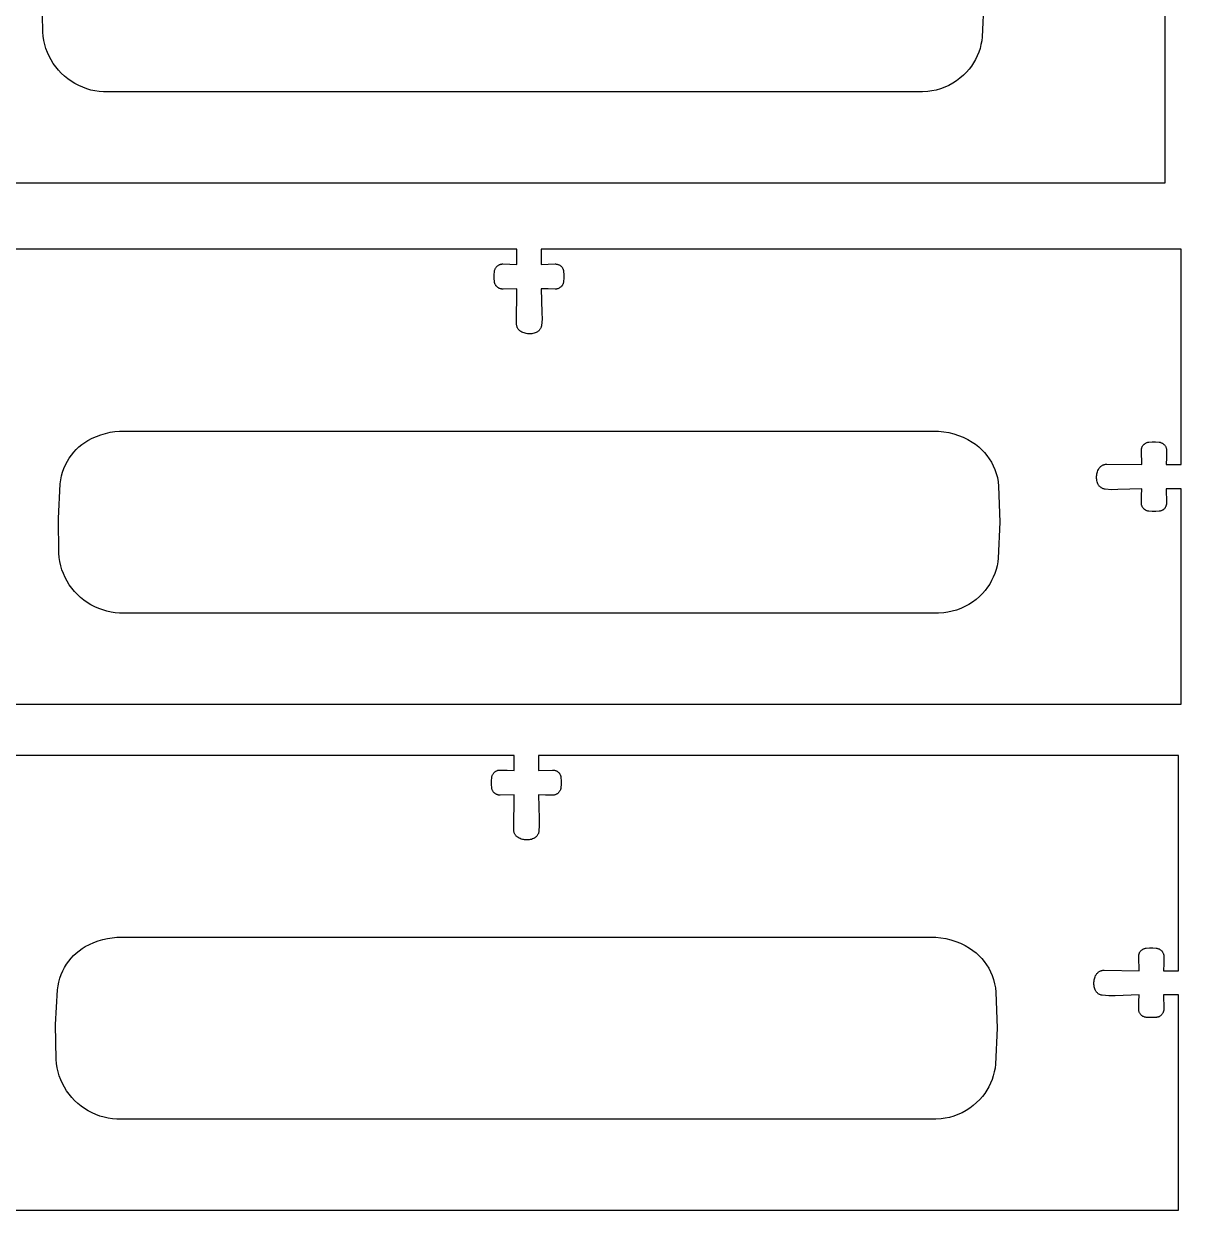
# Model space of a CAD drawing. Extents: x -75 to 75, y -42 to 42.
# Drawn here: x 10.09 to 29.17, y -24.59 to -5.03 of the extents above; entities that cross this region are included whole.
import ezdxf

# ---------------------------------------------------------------- set-up
doc = ezdxf.new("R2010")
doc.units = 0
doc.header["$MEASUREMENT"] = 0
doc.layers.get('0').update_dxf_attribs({"linetype": 'CONTINUOUS'})

msp = doc.modelspace()

# ---------------------------------------------------------------- linework, layer by layer
for p, q in [((28.906, -7.657), (28.906, -4.107)), ((10.407, -5.169), (10.398, -4.596)), ((25.917, -4.654), (25.889, -5.248)), ((10.413, -5.238), (10.407, -5.169)), ((10.423, -5.307), (10.413, -5.238)), ((25.889, -5.248), (25.881, -5.312)), ((10.438, -5.374), (10.423, -5.307)), ((10.458, -5.441), (10.438, -5.374)), ((10.482, -5.506), (10.458, -5.441)), ((25.853, -5.439), (25.833, -5.501)), ((25.869, -5.376), (25.853, -5.439)), ((25.881, -5.312), (25.869, -5.376)), ((10.51, -5.569), (10.482, -5.506)), ((10.543, -5.63), (10.51, -5.569)), ((10.579, -5.689), (10.543, -5.63)), ((25.78, -5.62), (25.748, -5.676)), ((25.808, -5.561), (25.78, -5.62)), ((25.833, -5.501), (25.808, -5.561)), ((10.62, -5.745), (10.579, -5.689)), ((10.664, -5.798), (10.62, -5.745)), ((10.711, -5.849), (10.664, -5.798)), ((10.763, -5.897), (10.711, -5.849)), ((25.63, -5.831), (25.579, -5.883)), ((25.673, -5.782), (25.63, -5.831)), ((25.712, -5.73), (25.673, -5.782)), ((25.748, -5.676), (25.712, -5.73)), ((10.818, -5.941), (10.763, -5.897)), ((10.876, -5.982), (10.818, -5.941)), ((10.936, -6.019), (10.876, -5.982)), ((10.999, -6.052), (10.936, -6.019)), ((11.063, -6.08), (10.999, -6.052)), ((25.338, -6.05), (25.271, -6.08)), ((25.403, -6.015), (25.338, -6.05)), ((25.464, -5.975), (25.403, -6.015)), ((25.523, -5.931), (25.464, -5.975)), ((25.579, -5.883), (25.523, -5.931)), ((11.129, -6.105), (11.063, -6.08)), ((11.197, -6.125), (11.129, -6.105)), ((11.266, -6.14), (11.197, -6.125)), ((11.336, -6.151), (11.266, -6.14)), ((11.406, -6.157), (11.336, -6.151)), ((24.906, -6.157), (11.406, -6.157)), ((24.994, -6.151), (24.906, -6.157)), ((25.06, -6.141), (24.994, -6.151)), ((25.132, -6.126), (25.06, -6.141)), ((25.203, -6.106), (25.132, -6.126)), ((25.271, -6.08), (25.203, -6.106)), ((7.406, -7.657), (28.906, -7.657)), ((18.22, -8.75), (7.67, -8.75)), ((18.22, -9), (18.22, -8.75)), ((29.17, -8.75), (18.62, -8.75)), ((18.62, -8.75), (18.62, -9)), ((29.17, -12.3), (29.17, -8.75)), ((17.943, -9), (17.951, -8.997)), ((17.951, -8.997), (17.96, -8.995)), ((17.96, -8.995), (17.969, -8.994)), ((17.969, -8.994), (17.979, -8.993)), ((17.979, -8.993), (17.988, -8.992)), ((17.988, -8.992), (18.104, -8.995)), ((18.104, -8.995), (18.22, -9)), ((18.62, -9), (18.849, -8.993)), ((18.849, -8.993), (18.858, -8.993)), ((18.858, -8.993), (18.867, -8.994)), ((18.867, -8.994), (18.876, -8.995)), ((18.876, -8.995), (18.884, -8.996)), ((18.884, -8.996), (18.893, -8.999)), ((17.846, -9.173), (17.85, -9.117)), ((17.846, -9.229), (17.846, -9.173)), ((17.85, -9.117), (17.851, -9.108)), ((17.851, -9.108), (17.853, -9.098)), ((17.853, -9.098), (17.856, -9.09)), ((17.856, -9.09), (17.859, -9.081)), ((17.859, -9.081), (17.862, -9.072)), ((17.862, -9.072), (17.866, -9.064)), ((17.866, -9.064), (17.871, -9.056)), ((17.871, -9.056), (17.876, -9.048)), ((17.876, -9.048), (17.882, -9.041)), ((17.882, -9.041), (17.888, -9.034)), ((17.888, -9.034), (17.895, -9.028)), ((17.895, -9.028), (17.902, -9.022)), ((17.902, -9.022), (17.91, -9.016)), ((17.91, -9.016), (17.917, -9.011)), ((17.917, -9.011), (17.925, -9.007)), ((17.925, -9.007), (17.934, -9.003)), ((17.934, -9.003), (17.943, -9)), ((18.893, -8.999), (18.902, -9.001)), ((18.902, -9.001), (18.91, -9.005)), ((18.91, -9.005), (18.918, -9.008)), ((18.918, -9.008), (18.926, -9.013)), ((18.926, -9.013), (18.933, -9.018)), ((18.933, -9.018), (18.94, -9.023)), ((18.94, -9.023), (18.947, -9.029)), ((18.947, -9.029), (18.953, -9.035)), ((18.953, -9.035), (18.959, -9.042)), ((18.959, -9.042), (18.965, -9.049)), ((18.965, -9.049), (18.97, -9.056)), ((18.97, -9.056), (18.974, -9.064)), ((18.974, -9.064), (18.978, -9.072)), ((18.978, -9.072), (18.981, -9.08)), ((18.981, -9.08), (18.984, -9.088)), ((18.984, -9.088), (18.987, -9.097)), ((18.987, -9.097), (18.988, -9.105)), ((18.988, -9.105), (18.99, -9.114)), ((18.99, -9.114), (18.993, -9.17)), ((18.993, -9.17), (18.993, -9.227)), ((17.85, -9.285), (17.846, -9.229)), ((17.851, -9.294), (17.85, -9.285)), ((17.853, -9.303), (17.851, -9.294)), ((17.855, -9.311), (17.853, -9.303)), ((17.858, -9.32), (17.855, -9.311)), ((17.862, -9.328), (17.858, -9.32)), ((17.866, -9.336), (17.862, -9.328)), ((17.87, -9.344), (17.866, -9.336)), ((17.875, -9.351), (17.87, -9.344)), ((17.881, -9.358), (17.875, -9.351)), ((17.887, -9.365), (17.881, -9.358)), ((17.893, -9.371), (17.887, -9.365)), ((17.9, -9.377), (17.893, -9.371)), ((17.907, -9.382), (17.9, -9.377)), ((17.914, -9.387), (17.907, -9.382)), ((17.922, -9.391), (17.914, -9.387)), ((18.922, -9.388), (18.914, -9.393)), ((18.93, -9.383), (18.922, -9.388)), ((18.938, -9.378), (18.93, -9.383)), ((18.945, -9.372), (18.938, -9.378)), ((18.951, -9.365), (18.945, -9.372)), ((18.958, -9.359), (18.951, -9.365)), ((18.963, -9.351), (18.958, -9.359)), ((18.969, -9.344), (18.963, -9.351)), ((18.973, -9.336), (18.969, -9.344)), ((18.978, -9.327), (18.973, -9.336)), ((18.981, -9.319), (18.978, -9.327)), ((18.984, -9.31), (18.981, -9.319)), ((18.987, -9.301), (18.984, -9.31)), ((18.988, -9.292), (18.987, -9.301)), ((18.99, -9.283), (18.988, -9.292)), ((18.993, -9.227), (18.99, -9.283)), ((17.93, -9.395), (17.922, -9.391)), ((17.938, -9.398), (17.93, -9.395)), ((17.947, -9.401), (17.938, -9.398)), ((17.955, -9.403), (17.947, -9.401)), ((17.964, -9.405), (17.955, -9.403)), ((17.973, -9.406), (17.964, -9.405)), ((17.982, -9.406), (17.973, -9.406)), ((17.991, -9.406), (17.982, -9.406)), ((18.22, -9.4), (17.991, -9.406)), ((18.213, -9.977), (18.22, -9.4)), ((18.62, -9.4), (18.633, -9.794)), ((18.736, -9.404), (18.62, -9.4)), ((18.852, -9.407), (18.736, -9.404)), ((18.861, -9.407), (18.852, -9.407)), ((18.87, -9.406), (18.861, -9.407)), ((18.879, -9.405), (18.87, -9.406)), ((18.888, -9.402), (18.879, -9.405)), ((18.897, -9.4), (18.888, -9.402)), ((18.906, -9.396), (18.897, -9.4)), ((18.914, -9.393), (18.906, -9.396)), ((18.634, -9.901), (18.626, -10.007)), ((18.633, -9.794), (18.634, -9.901)), ((18.213, -9.988), (18.213, -9.977)), ((18.214, -9.998), (18.213, -9.988)), ((18.216, -10.008), (18.214, -9.998)), ((18.219, -10.018), (18.216, -10.008)), ((18.222, -10.028), (18.219, -10.018)), ((18.226, -10.038), (18.222, -10.028)), ((18.23, -10.047), (18.226, -10.038)), ((18.235, -10.056), (18.23, -10.047)), ((18.241, -10.065), (18.235, -10.056)), ((18.247, -10.073), (18.241, -10.065)), ((18.254, -10.081), (18.247, -10.073)), ((18.261, -10.088), (18.254, -10.081)), ((18.269, -10.095), (18.261, -10.088)), ((18.278, -10.101), (18.269, -10.095)), ((18.286, -10.107), (18.278, -10.101)), ((18.303, -10.116), (18.286, -10.107)), ((18.32, -10.124), (18.303, -10.116)), ((18.337, -10.13), (18.32, -10.124)), ((18.355, -10.136), (18.337, -10.13)), ((18.373, -10.14), (18.355, -10.136)), ((18.392, -10.143), (18.373, -10.14)), ((18.411, -10.145), (18.392, -10.143)), ((18.429, -10.146), (18.411, -10.145)), ((18.448, -10.145), (18.429, -10.146)), ((18.467, -10.143), (18.448, -10.145)), ((18.485, -10.14), (18.467, -10.143)), ((18.503, -10.135), (18.485, -10.14)), ((18.521, -10.129), (18.503, -10.135)), ((18.539, -10.123), (18.521, -10.129)), ((18.548, -10.118), (18.539, -10.123)), ((18.557, -10.113), (18.548, -10.118)), ((18.565, -10.108), (18.557, -10.113)), ((18.573, -10.102), (18.565, -10.108)), ((18.581, -10.095), (18.573, -10.102)), ((18.588, -10.088), (18.581, -10.095)), ((18.594, -10.08), (18.588, -10.088)), ((18.6, -10.072), (18.594, -10.08)), ((18.606, -10.063), (18.6, -10.072)), ((18.611, -10.055), (18.606, -10.063)), ((18.615, -10.045), (18.611, -10.055)), ((18.619, -10.036), (18.615, -10.045)), ((18.622, -10.026), (18.619, -10.036)), ((18.624, -10.017), (18.622, -10.026)), ((18.626, -10.007), (18.624, -10.017)), ((11.098, -11.936), (11.15, -11.904)), ((11.15, -11.904), (11.219, -11.867)), ((11.219, -11.867), (11.29, -11.835)), ((11.29, -11.835), (11.364, -11.808)), ((11.364, -11.808), (11.439, -11.786)), ((11.439, -11.786), (11.515, -11.768)), ((11.515, -11.768), (11.592, -11.757)), ((11.592, -11.757), (11.67, -11.75)), ((11.67, -11.75), (25.17, -11.75)), ((25.17, -11.75), (25.254, -11.758)), ((25.254, -11.758), (25.337, -11.772)), ((25.337, -11.772), (25.419, -11.792)), ((25.419, -11.792), (25.499, -11.818)), ((25.499, -11.818), (25.577, -11.849)), ((25.577, -11.849), (25.652, -11.886)), ((25.652, -11.886), (25.725, -11.928)), ((25.725, -11.928), (25.78, -11.966)), ((28.617, -11.933), (28.626, -11.931)), ((28.626, -11.931), (28.634, -11.93)), ((28.634, -11.93), (28.691, -11.926)), ((28.691, -11.926), (28.747, -11.926)), ((28.747, -11.926), (28.803, -11.93)), ((28.803, -11.93), (28.812, -11.931)), ((28.812, -11.931), (28.821, -11.933)), ((10.878, -12.143), (10.916, -12.096)), ((10.916, -12.096), (10.958, -12.052)), ((10.958, -12.052), (11.002, -12.01)), ((11.002, -12.01), (11.049, -11.971)), ((11.049, -11.971), (11.098, -11.936)), ((25.78, -11.966), (25.832, -12.006)), ((25.832, -12.006), (25.88, -12.051)), ((25.88, -12.051), (25.926, -12.098)), ((25.926, -12.098), (25.968, -12.149)), ((28.513, -12.062), (28.514, -12.053)), ((28.514, -12.071), (28.513, -12.062)), ((28.514, -12.053), (28.515, -12.044)), ((28.52, -12.3), (28.514, -12.071)), ((28.515, -12.044), (28.516, -12.035)), ((28.516, -12.035), (28.519, -12.027)), ((28.519, -12.027), (28.521, -12.018)), ((28.521, -12.018), (28.525, -12.01)), ((28.525, -12.01), (28.528, -12.002)), ((28.528, -12.002), (28.533, -11.994)), ((28.533, -11.994), (28.538, -11.987)), ((28.538, -11.987), (28.543, -11.98)), ((28.543, -11.98), (28.549, -11.973)), ((28.549, -11.973), (28.555, -11.966)), ((28.555, -11.966), (28.562, -11.961)), ((28.562, -11.961), (28.569, -11.955)), ((28.569, -11.955), (28.576, -11.95)), ((28.576, -11.95), (28.584, -11.946)), ((28.584, -11.946), (28.592, -11.942)), ((28.592, -11.942), (28.6, -11.938)), ((28.6, -11.938), (28.608, -11.935)), ((28.608, -11.935), (28.617, -11.933)), ((28.821, -11.933), (28.83, -11.936)), ((28.83, -11.936), (28.839, -11.939)), ((28.839, -11.939), (28.847, -11.942)), ((28.847, -11.942), (28.856, -11.946)), ((28.856, -11.946), (28.864, -11.951)), ((28.864, -11.951), (28.871, -11.956)), ((28.871, -11.956), (28.879, -11.962)), ((28.879, -11.962), (28.885, -11.968)), ((28.885, -11.968), (28.892, -11.975)), ((28.892, -11.975), (28.898, -11.982)), ((28.898, -11.982), (28.903, -11.989)), ((28.903, -11.989), (28.908, -11.997)), ((28.908, -11.997), (28.913, -12.005)), ((28.913, -12.005), (28.917, -12.014)), ((28.917, -12.014), (28.92, -12.022)), ((28.92, -12.022), (28.923, -12.031)), ((28.923, -12.031), (28.925, -12.04)), ((28.927, -12.068), (28.924, -12.184)), ((28.925, -12.04), (28.926, -12.049)), ((28.926, -12.049), (28.927, -12.059)), ((28.927, -12.059), (28.927, -12.068)), ((10.754, -12.363), (10.78, -12.303)), ((10.78, -12.303), (10.811, -12.245)), ((10.811, -12.245), (10.842, -12.193)), ((10.842, -12.193), (10.878, -12.143)), ((25.968, -12.149), (26.006, -12.203)), ((26.006, -12.203), (26.041, -12.259)), ((26.041, -12.259), (26.071, -12.318)), ((26.071, -12.318), (26.098, -12.382)), ((27.847, -12.327), (27.855, -12.321)), ((27.855, -12.321), (27.864, -12.315)), ((27.864, -12.315), (27.873, -12.31)), ((27.873, -12.31), (27.882, -12.306)), ((27.882, -12.306), (27.891, -12.302)), ((27.891, -12.302), (27.901, -12.299)), ((27.901, -12.299), (27.911, -12.296)), ((27.911, -12.296), (27.922, -12.294)), ((27.922, -12.294), (27.932, -12.293)), ((27.932, -12.293), (27.942, -12.293)), ((27.942, -12.293), (28.52, -12.3)), ((28.924, -12.184), (28.92, -12.3)), ((28.92, -12.3), (29.17, -12.3)), ((10.702, -12.551), (10.715, -12.487)), ((10.715, -12.487), (10.733, -12.424)), ((10.733, -12.424), (10.754, -12.363)), ((26.098, -12.382), (26.121, -12.448)), ((26.121, -12.448), (26.139, -12.515)), ((26.139, -12.515), (26.152, -12.584)), ((27.774, -12.509), (27.775, -12.491)), ((27.775, -12.528), (27.774, -12.509)), ((27.775, -12.491), (27.776, -12.472)), ((27.776, -12.472), (27.78, -12.453)), ((27.78, -12.453), (27.784, -12.435)), ((27.784, -12.435), (27.789, -12.417)), ((27.789, -12.417), (27.796, -12.4)), ((27.796, -12.4), (27.804, -12.383)), ((27.804, -12.383), (27.813, -12.366)), ((27.813, -12.366), (27.819, -12.357)), ((27.819, -12.357), (27.825, -12.349)), ((27.825, -12.349), (27.832, -12.341)), ((27.832, -12.341), (27.839, -12.334)), ((27.839, -12.334), (27.847, -12.327)), ((10.662, -13.188), (10.694, -12.616)), ((10.694, -12.616), (10.702, -12.551)), ((26.152, -12.584), (26.16, -12.653)), ((26.16, -12.653), (26.18, -13.247)), ((27.777, -12.547), (27.775, -12.528)), ((27.78, -12.565), (27.777, -12.547)), ((27.785, -12.583), (27.78, -12.565)), ((27.79, -12.601), (27.785, -12.583)), ((27.797, -12.619), (27.79, -12.601)), ((27.801, -12.628), (27.797, -12.619)), ((27.806, -12.637), (27.801, -12.628)), ((27.812, -12.645), (27.806, -12.637)), ((27.818, -12.653), (27.812, -12.645)), ((27.825, -12.661), (27.818, -12.653)), ((27.832, -12.668), (27.825, -12.661)), ((27.84, -12.674), (27.832, -12.668)), ((27.848, -12.68), (27.84, -12.674)), ((27.856, -12.686), (27.848, -12.68)), ((27.865, -12.691), (27.856, -12.686)), ((27.874, -12.695), (27.865, -12.691)), ((27.884, -12.699), (27.874, -12.695)), ((27.893, -12.702), (27.884, -12.699)), ((27.903, -12.704), (27.893, -12.702)), ((27.913, -12.706), (27.903, -12.704)), ((28.019, -12.714), (27.913, -12.706)), ((28.126, -12.713), (28.019, -12.714)), ((28.52, -12.7), (28.126, -12.713)), ((28.515, -12.816), (28.52, -12.7)), ((28.92, -12.7), (28.926, -12.929)), ((29.17, -12.7), (28.92, -12.7)), ((29.17, -16.25), (29.17, -12.7)), ((28.512, -12.932), (28.515, -12.816)), ((28.513, -12.941), (28.512, -12.932)), ((28.514, -12.95), (28.513, -12.941)), ((28.515, -12.959), (28.514, -12.95)), ((28.517, -12.968), (28.515, -12.959)), ((28.52, -12.977), (28.517, -12.968)), ((28.523, -12.986), (28.52, -12.977)), ((28.527, -12.994), (28.523, -12.986)), ((28.532, -13.002), (28.527, -12.994)), ((28.536, -13.01), (28.532, -13.002)), ((28.542, -13.018), (28.536, -13.01)), ((28.548, -13.025), (28.542, -13.018)), ((28.554, -13.031), (28.548, -13.025)), ((28.561, -13.038), (28.554, -13.031)), ((28.568, -13.043), (28.561, -13.038)), ((28.576, -13.049), (28.568, -13.043)), ((28.584, -13.053), (28.576, -13.049)), ((28.592, -13.057), (28.584, -13.053)), ((28.601, -13.061), (28.592, -13.057)), ((28.61, -13.064), (28.601, -13.061)), ((28.618, -13.067), (28.61, -13.064)), ((28.628, -13.068), (28.618, -13.067)), ((28.637, -13.07), (28.628, -13.068)), ((28.693, -13.073), (28.637, -13.07)), ((28.749, -13.073), (28.693, -13.073)), ((28.805, -13.07), (28.749, -13.073)), ((28.814, -13.068), (28.805, -13.07)), ((28.823, -13.067), (28.814, -13.068)), ((28.832, -13.064), (28.823, -13.067)), ((28.84, -13.061), (28.832, -13.064)), ((28.848, -13.058), (28.84, -13.061)), ((28.856, -13.054), (28.848, -13.058)), ((28.864, -13.05), (28.856, -13.054)), ((28.871, -13.045), (28.864, -13.05)), ((28.878, -13.039), (28.871, -13.045)), ((28.885, -13.033), (28.878, -13.039)), ((28.891, -13.027), (28.885, -13.033)), ((28.897, -13.02), (28.891, -13.027)), ((28.902, -13.013), (28.897, -13.02)), ((28.907, -13.006), (28.902, -13.013)), ((28.911, -12.998), (28.907, -13.006)), ((28.915, -12.99), (28.911, -12.998)), ((28.918, -12.982), (28.915, -12.99)), ((28.921, -12.973), (28.918, -12.982)), ((28.923, -12.964), (28.921, -12.973)), ((28.925, -12.956), (28.923, -12.964)), ((28.926, -12.947), (28.925, -12.956)), ((28.926, -12.929), (28.926, -12.938)), ((28.926, -12.938), (28.926, -12.947)), ((10.671, -13.762), (10.662, -13.188)), ((26.18, -13.247), (26.153, -13.84)), ((10.677, -13.831), (10.671, -13.762)), ((10.687, -13.899), (10.677, -13.831)), ((26.153, -13.84), (26.145, -13.905)), ((10.702, -13.967), (10.687, -13.899)), ((10.722, -14.033), (10.702, -13.967)), ((10.746, -14.098), (10.722, -14.033)), ((26.117, -14.032), (26.096, -14.093)), ((26.133, -13.969), (26.117, -14.032)), ((26.145, -13.905), (26.133, -13.969)), ((10.774, -14.161), (10.746, -14.098)), ((10.806, -14.222), (10.774, -14.161)), ((10.843, -14.281), (10.806, -14.222)), ((26.012, -14.269), (25.976, -14.323)), ((26.044, -14.212), (26.012, -14.269)), ((26.072, -14.154), (26.044, -14.212)), ((26.096, -14.093), (26.072, -14.154)), ((10.883, -14.337), (10.843, -14.281)), ((10.927, -14.391), (10.883, -14.337)), ((10.975, -14.441), (10.927, -14.391)), ((11.027, -14.489), (10.975, -14.441)), ((25.894, -14.424), (25.842, -14.476)), ((25.937, -14.375), (25.894, -14.424)), ((25.976, -14.323), (25.937, -14.375)), ((11.082, -14.534), (11.027, -14.489)), ((11.139, -14.574), (11.082, -14.534)), ((11.2, -14.611), (11.139, -14.574)), ((11.262, -14.644), (11.2, -14.611)), ((11.327, -14.673), (11.262, -14.644)), ((25.602, -14.642), (25.535, -14.673)), ((25.666, -14.607), (25.602, -14.642)), ((25.728, -14.568), (25.666, -14.607)), ((25.787, -14.524), (25.728, -14.568)), ((25.842, -14.476), (25.787, -14.524)), ((11.393, -14.697), (11.327, -14.673)), ((11.461, -14.717), (11.393, -14.697)), ((11.53, -14.733), (11.461, -14.717)), ((11.6, -14.744), (11.53, -14.733)), ((11.67, -14.75), (11.6, -14.744)), ((25.17, -14.75), (11.67, -14.75)), ((25.258, -14.743), (25.17, -14.75)), ((25.324, -14.734), (25.258, -14.743)), ((25.396, -14.718), (25.324, -14.734)), ((25.466, -14.698), (25.396, -14.718)), ((25.535, -14.673), (25.466, -14.698)), ((7.67, -16.25), (29.17, -16.25)), ((18.175, -17.093), (7.625, -17.093)), ((18.175, -17.343), (18.175, -17.093)), ((18.575, -17.093), (18.575, -17.343)), ((29.125, -17.093), (18.575, -17.093)), ((29.125, -20.643), (29.125, -17.093)), ((17.817, -17.415), (17.822, -17.407)), ((17.822, -17.407), (17.826, -17.399)), ((17.826, -17.399), (17.832, -17.391)), ((17.832, -17.391), (17.837, -17.384)), ((17.837, -17.384), (17.843, -17.377)), ((17.843, -17.377), (17.85, -17.371)), ((17.85, -17.371), (17.857, -17.365)), ((17.857, -17.365), (17.865, -17.359)), ((17.865, -17.359), (17.872, -17.354)), ((17.872, -17.354), (17.881, -17.35)), ((17.881, -17.35), (17.889, -17.346)), ((17.889, -17.346), (17.898, -17.343)), ((17.898, -17.343), (17.907, -17.34)), ((17.907, -17.34), (17.916, -17.338)), ((17.916, -17.338), (17.925, -17.336)), ((17.925, -17.336), (17.934, -17.335)), ((17.934, -17.335), (17.943, -17.335)), ((17.943, -17.335), (18.059, -17.338)), ((18.059, -17.338), (18.175, -17.343)), ((18.575, -17.343), (18.804, -17.336)), ((18.804, -17.336), (18.813, -17.336)), ((18.813, -17.336), (18.822, -17.336)), ((18.822, -17.336), (18.831, -17.337)), ((18.831, -17.337), (18.84, -17.339)), ((18.84, -17.339), (18.848, -17.341)), ((18.848, -17.341), (18.857, -17.344)), ((18.857, -17.344), (18.865, -17.347)), ((18.865, -17.347), (18.873, -17.351)), ((18.873, -17.351), (18.881, -17.355)), ((18.881, -17.355), (18.888, -17.36)), ((18.888, -17.36), (18.895, -17.366)), ((18.895, -17.366), (18.902, -17.371)), ((18.902, -17.371), (18.908, -17.378)), ((18.908, -17.378), (18.914, -17.384)), ((18.914, -17.384), (18.92, -17.391)), ((18.92, -17.391), (18.925, -17.399)), ((18.925, -17.399), (18.929, -17.406)), ((18.929, -17.406), (18.933, -17.414)), ((17.802, -17.516), (17.805, -17.459)), ((17.802, -17.572), (17.802, -17.516)), ((17.805, -17.628), (17.802, -17.572)), ((17.805, -17.459), (17.806, -17.45)), ((17.806, -17.45), (17.808, -17.441)), ((17.808, -17.441), (17.811, -17.432)), ((17.811, -17.432), (17.814, -17.423)), ((17.814, -17.423), (17.817, -17.415)), ((18.933, -17.414), (18.937, -17.422)), ((18.937, -17.422), (18.94, -17.431)), ((18.94, -17.431), (18.942, -17.439)), ((18.942, -17.439), (18.944, -17.448)), ((18.944, -17.448), (18.945, -17.457)), ((18.945, -17.457), (18.949, -17.513)), ((18.949, -17.569), (18.945, -17.626)), ((18.949, -17.513), (18.949, -17.569)), ((17.806, -17.637), (17.805, -17.628)), ((17.808, -17.646), (17.806, -17.637)), ((17.811, -17.654), (17.808, -17.646)), ((17.813, -17.663), (17.811, -17.654)), ((17.817, -17.671), (17.813, -17.663)), ((17.821, -17.679), (17.817, -17.671)), ((17.825, -17.686), (17.821, -17.679)), ((17.83, -17.694), (17.825, -17.686)), ((17.836, -17.701), (17.83, -17.694)), ((17.842, -17.707), (17.836, -17.701)), ((17.848, -17.714), (17.842, -17.707)), ((17.855, -17.719), (17.848, -17.714)), ((17.862, -17.725), (17.855, -17.719)), ((17.869, -17.73), (17.862, -17.725)), ((17.877, -17.734), (17.869, -17.73)), ((17.885, -17.738), (17.877, -17.734)), ((17.893, -17.741), (17.885, -17.738)), ((17.902, -17.744), (17.893, -17.741)), ((17.91, -17.746), (17.902, -17.744)), ((17.919, -17.748), (17.91, -17.746)), ((17.928, -17.749), (17.919, -17.748)), ((17.937, -17.749), (17.928, -17.749)), ((17.946, -17.749), (17.937, -17.749)), ((18.175, -17.743), (17.946, -17.749)), ((18.168, -18.32), (18.175, -17.743)), ((18.691, -17.747), (18.575, -17.743)), ((18.575, -17.743), (18.588, -18.137)), ((18.807, -17.75), (18.691, -17.747)), ((18.816, -17.75), (18.807, -17.75)), ((18.825, -17.749), (18.816, -17.75)), ((18.835, -17.747), (18.825, -17.749)), ((18.844, -17.745), (18.835, -17.747)), ((18.852, -17.742), (18.844, -17.745)), ((18.861, -17.739), (18.852, -17.742)), ((18.869, -17.735), (18.861, -17.739)), ((18.878, -17.731), (18.869, -17.735)), ((18.885, -17.726), (18.878, -17.731)), ((18.893, -17.72), (18.885, -17.726)), ((18.9, -17.714), (18.893, -17.72)), ((18.907, -17.708), (18.9, -17.714)), ((18.913, -17.701), (18.907, -17.708)), ((18.919, -17.694), (18.913, -17.701)), ((18.924, -17.686), (18.919, -17.694)), ((18.929, -17.678), (18.924, -17.686)), ((18.933, -17.67), (18.929, -17.678)), ((18.936, -17.662), (18.933, -17.67)), ((18.939, -17.653), (18.936, -17.662)), ((18.942, -17.644), (18.939, -17.653)), ((18.944, -17.635), (18.942, -17.644)), ((18.945, -17.626), (18.944, -17.635)), ((18.588, -18.137), (18.589, -18.243)), ((18.169, -18.33), (18.168, -18.32)), ((18.17, -18.341), (18.169, -18.33)), ((18.171, -18.351), (18.17, -18.341)), ((18.174, -18.361), (18.171, -18.351)), ((18.177, -18.371), (18.174, -18.361)), ((18.181, -18.381), (18.177, -18.371)), ((18.185, -18.39), (18.181, -18.381)), ((18.574, -18.379), (18.57, -18.388)), ((18.577, -18.369), (18.574, -18.379)), ((18.579, -18.359), (18.577, -18.369)), ((18.581, -18.349), (18.579, -18.359)), ((18.589, -18.243), (18.581, -18.349)), ((18.19, -18.399), (18.185, -18.39)), ((18.196, -18.408), (18.19, -18.399)), ((18.202, -18.416), (18.196, -18.408)), ((18.209, -18.424), (18.202, -18.416)), ((18.217, -18.431), (18.209, -18.424)), ((18.224, -18.438), (18.217, -18.431)), ((18.233, -18.444), (18.224, -18.438)), ((18.241, -18.449), (18.233, -18.444)), ((18.258, -18.458), (18.241, -18.449)), ((18.275, -18.466), (18.258, -18.458)), ((18.292, -18.473), (18.275, -18.466)), ((18.31, -18.479), (18.292, -18.473)), ((18.329, -18.483), (18.31, -18.479)), ((18.347, -18.486), (18.329, -18.483)), ((18.366, -18.488), (18.347, -18.486)), ((18.384, -18.488), (18.366, -18.488)), ((18.403, -18.488), (18.384, -18.488)), ((18.422, -18.486), (18.403, -18.488)), ((18.44, -18.482), (18.422, -18.486)), ((18.459, -18.478), (18.44, -18.482)), ((18.476, -18.472), (18.459, -18.478)), ((18.494, -18.465), (18.476, -18.472)), ((18.503, -18.461), (18.494, -18.465)), ((18.512, -18.456), (18.503, -18.461)), ((18.52, -18.45), (18.512, -18.456)), ((18.528, -18.444), (18.52, -18.45)), ((18.536, -18.438), (18.528, -18.444)), ((18.543, -18.43), (18.536, -18.438)), ((18.55, -18.423), (18.543, -18.43)), ((18.556, -18.415), (18.55, -18.423)), ((18.561, -18.406), (18.556, -18.415)), ((18.566, -18.397), (18.561, -18.406)), ((18.57, -18.388), (18.566, -18.397)), ((11.319, -20.15), (11.394, -20.128)), ((11.394, -20.128), (11.47, -20.111)), ((11.47, -20.111), (11.547, -20.099)), ((11.547, -20.099), (11.625, -20.093)), ((11.625, -20.093), (25.125, -20.093)), ((25.125, -20.093), (25.209, -20.101)), ((25.209, -20.101), (25.292, -20.115)), ((25.292, -20.115), (25.374, -20.135)), ((25.374, -20.135), (25.454, -20.16)), ((10.957, -20.353), (11.004, -20.314)), ((11.004, -20.314), (11.053, -20.278)), ((11.053, -20.278), (11.105, -20.246)), ((11.105, -20.246), (11.174, -20.209)), ((11.174, -20.209), (11.245, -20.177)), ((11.245, -20.177), (11.319, -20.15)), ((25.454, -20.16), (25.532, -20.192)), ((25.532, -20.192), (25.608, -20.229)), ((25.608, -20.229), (25.68, -20.271)), ((25.68, -20.271), (25.735, -20.308)), ((25.735, -20.308), (25.787, -20.349)), ((28.484, -20.345), (28.488, -20.337)), ((28.488, -20.337), (28.493, -20.329)), ((28.493, -20.329), (28.498, -20.322)), ((28.498, -20.322), (28.504, -20.316)), ((28.504, -20.316), (28.51, -20.309)), ((28.51, -20.309), (28.517, -20.303)), ((28.517, -20.303), (28.524, -20.298)), ((28.524, -20.298), (28.531, -20.293)), ((28.531, -20.293), (28.539, -20.288)), ((28.539, -20.288), (28.547, -20.284)), ((28.547, -20.284), (28.555, -20.281)), ((28.555, -20.281), (28.563, -20.278)), ((28.563, -20.278), (28.572, -20.276)), ((28.572, -20.276), (28.581, -20.274)), ((28.581, -20.274), (28.589, -20.273)), ((28.589, -20.273), (28.646, -20.269)), ((28.646, -20.269), (28.702, -20.269)), ((28.702, -20.269), (28.758, -20.273)), ((28.758, -20.273), (28.767, -20.274)), ((28.767, -20.274), (28.776, -20.276)), ((28.776, -20.276), (28.785, -20.278)), ((28.785, -20.278), (28.794, -20.281)), ((28.794, -20.281), (28.803, -20.285)), ((28.803, -20.285), (28.811, -20.289)), ((28.811, -20.289), (28.819, -20.294)), ((28.819, -20.294), (28.826, -20.299)), ((28.826, -20.299), (28.834, -20.305)), ((28.834, -20.305), (28.841, -20.311)), ((28.841, -20.311), (28.847, -20.318)), ((28.847, -20.318), (28.853, -20.325)), ((28.853, -20.325), (28.858, -20.332)), ((28.858, -20.332), (28.863, -20.34)), ((28.863, -20.34), (28.868, -20.348)), ((10.766, -20.588), (10.798, -20.536)), ((10.798, -20.536), (10.833, -20.486)), ((10.833, -20.486), (10.871, -20.439)), ((10.871, -20.439), (10.913, -20.394)), ((10.913, -20.394), (10.957, -20.353)), ((25.787, -20.349), (25.835, -20.393)), ((25.835, -20.393), (25.881, -20.441)), ((25.881, -20.441), (25.923, -20.492)), ((25.923, -20.492), (25.961, -20.546)), ((28.469, -20.395), (28.47, -20.387)), ((28.469, -20.404), (28.469, -20.395)), ((28.469, -20.413), (28.469, -20.404)), ((28.475, -20.643), (28.469, -20.413)), ((28.47, -20.387), (28.472, -20.378)), ((28.472, -20.378), (28.474, -20.369)), ((28.474, -20.369), (28.476, -20.361)), ((28.476, -20.361), (28.48, -20.353)), ((28.48, -20.353), (28.484, -20.345)), ((28.868, -20.348), (28.872, -20.356)), ((28.872, -20.356), (28.875, -20.365)), ((28.875, -20.365), (28.878, -20.374)), ((28.88, -20.527), (28.875, -20.643)), ((28.878, -20.374), (28.88, -20.383)), ((28.88, -20.383), (28.881, -20.392)), ((28.882, -20.411), (28.88, -20.527)), ((28.881, -20.392), (28.882, -20.401)), ((28.882, -20.401), (28.882, -20.411)), ((10.688, -20.767), (10.709, -20.705)), ((10.709, -20.705), (10.736, -20.645)), ((10.736, -20.645), (10.766, -20.588)), ((25.961, -20.546), (25.996, -20.602)), ((25.996, -20.602), (26.026, -20.66)), ((26.026, -20.66), (26.054, -20.724)), ((26.054, -20.724), (26.076, -20.79)), ((27.751, -20.742), (27.759, -20.725)), ((27.759, -20.725), (27.768, -20.709)), ((27.768, -20.709), (27.774, -20.7)), ((27.774, -20.7), (27.78, -20.692)), ((27.78, -20.692), (27.787, -20.684)), ((27.787, -20.684), (27.794, -20.677)), ((27.794, -20.677), (27.802, -20.67)), ((27.802, -20.67), (27.81, -20.663)), ((27.81, -20.663), (27.819, -20.658)), ((27.819, -20.658), (27.828, -20.653)), ((27.828, -20.653), (27.837, -20.648)), ((27.837, -20.648), (27.847, -20.644)), ((27.847, -20.644), (27.857, -20.641)), ((27.857, -20.641), (27.867, -20.639)), ((27.867, -20.639), (27.877, -20.637)), ((27.877, -20.637), (27.887, -20.636)), ((27.887, -20.636), (27.897, -20.636)), ((27.897, -20.636), (28.475, -20.643)), ((28.875, -20.643), (29.125, -20.643)), ((10.649, -20.958), (10.658, -20.894)), ((10.658, -20.894), (10.67, -20.83)), ((10.67, -20.83), (10.688, -20.767)), ((26.076, -20.79), (26.094, -20.858)), ((26.094, -20.858), (26.107, -20.926)), ((26.107, -20.926), (26.115, -20.996)), ((27.729, -20.852), (27.73, -20.833)), ((27.73, -20.871), (27.729, -20.852)), ((27.73, -20.833), (27.732, -20.815)), ((27.732, -20.889), (27.73, -20.871)), ((27.732, -20.815), (27.735, -20.796)), ((27.735, -20.908), (27.732, -20.889)), ((27.735, -20.796), (27.739, -20.778)), ((27.74, -20.926), (27.735, -20.908)), ((27.739, -20.778), (27.745, -20.76)), ((27.745, -20.944), (27.74, -20.926)), ((27.745, -20.76), (27.751, -20.742)), ((10.617, -21.531), (10.649, -20.958)), ((26.115, -20.996), (26.135, -21.589)), ((27.752, -20.961), (27.745, -20.944)), ((27.757, -20.971), (27.752, -20.961)), ((27.762, -20.979), (27.757, -20.971)), ((27.767, -20.988), (27.762, -20.979)), ((27.773, -20.996), (27.767, -20.988)), ((27.78, -21.003), (27.773, -20.996)), ((27.787, -21.01), (27.78, -21.003)), ((27.795, -21.017), (27.787, -21.01)), ((27.803, -21.023), (27.795, -21.017)), ((27.811, -21.029), (27.803, -21.023)), ((27.82, -21.033), (27.811, -21.029)), ((27.829, -21.038), (27.82, -21.033)), ((27.839, -21.041), (27.829, -21.038)), ((27.848, -21.044), (27.839, -21.041)), ((27.858, -21.047), (27.848, -21.044)), ((27.868, -21.048), (27.858, -21.047)), ((27.974, -21.057), (27.868, -21.048)), ((28.081, -21.056), (27.974, -21.057)), ((28.475, -21.043), (28.081, -21.056)), ((28.471, -21.158), (28.475, -21.043)), ((28.875, -21.043), (28.881, -21.272)), ((29.125, -21.043), (28.875, -21.043)), ((29.125, -24.593), (29.125, -21.043)), ((28.468, -21.274), (28.471, -21.158)), ((28.468, -21.284), (28.468, -21.274)), ((28.469, -21.293), (28.468, -21.284)), ((28.47, -21.302), (28.469, -21.293)), ((28.472, -21.311), (28.47, -21.302)), ((28.475, -21.32), (28.472, -21.311)), ((28.478, -21.329), (28.475, -21.32)), ((28.876, -21.316), (28.874, -21.324)), ((28.879, -21.307), (28.876, -21.316)), ((28.88, -21.298), (28.879, -21.307)), ((28.881, -21.29), (28.88, -21.298)), ((28.881, -21.272), (28.882, -21.281)), ((28.882, -21.281), (28.881, -21.29)), ((28.482, -21.337), (28.478, -21.329)), ((28.487, -21.345), (28.482, -21.337)), ((28.492, -21.353), (28.487, -21.345)), ((28.497, -21.36), (28.492, -21.353)), ((28.503, -21.367), (28.497, -21.36)), ((28.51, -21.374), (28.503, -21.367)), ((28.516, -21.38), (28.51, -21.374)), ((28.524, -21.386), (28.516, -21.38)), ((28.531, -21.391), (28.524, -21.386)), ((28.539, -21.396), (28.531, -21.391)), ((28.547, -21.4), (28.539, -21.396)), ((28.556, -21.404), (28.547, -21.4)), ((28.565, -21.407), (28.556, -21.404)), ((28.574, -21.409), (28.565, -21.407)), ((28.583, -21.411), (28.574, -21.409)), ((28.592, -21.412), (28.583, -21.411)), ((28.648, -21.416), (28.592, -21.412)), ((28.704, -21.416), (28.648, -21.416)), ((28.761, -21.412), (28.704, -21.416)), ((28.769, -21.411), (28.761, -21.412)), ((28.778, -21.409), (28.769, -21.411)), ((28.787, -21.407), (28.778, -21.409)), ((28.795, -21.404), (28.787, -21.407)), ((28.803, -21.401), (28.795, -21.404)), ((28.811, -21.397), (28.803, -21.401)), ((28.819, -21.392), (28.811, -21.397)), ((28.826, -21.387), (28.819, -21.392)), ((28.833, -21.382), (28.826, -21.387)), ((28.84, -21.376), (28.833, -21.382)), ((28.846, -21.37), (28.84, -21.376)), ((28.852, -21.363), (28.846, -21.37)), ((28.857, -21.356), (28.852, -21.363)), ((28.862, -21.348), (28.857, -21.356)), ((28.866, -21.34), (28.862, -21.348)), ((28.87, -21.332), (28.866, -21.34)), ((28.874, -21.324), (28.87, -21.332)), ((10.626, -22.105), (10.617, -21.531)), ((26.135, -21.589), (26.108, -22.183)), ((10.632, -22.173), (10.626, -22.105)), ((10.642, -22.242), (10.632, -22.173)), ((10.657, -22.309), (10.642, -22.242)), ((26.1, -22.248), (26.088, -22.311)), ((26.108, -22.183), (26.1, -22.248)), ((10.677, -22.376), (10.657, -22.309)), ((10.701, -22.441), (10.677, -22.376)), ((10.729, -22.504), (10.701, -22.441)), ((26.052, -22.436), (26.027, -22.496)), ((26.072, -22.374), (26.052, -22.436)), ((26.088, -22.311), (26.072, -22.374)), ((10.762, -22.565), (10.729, -22.504)), ((10.798, -22.624), (10.762, -22.565)), ((10.838, -22.68), (10.798, -22.624)), ((10.883, -22.734), (10.838, -22.68)), ((25.931, -22.665), (25.892, -22.717)), ((25.967, -22.611), (25.931, -22.665)), ((25.999, -22.555), (25.967, -22.611)), ((26.027, -22.496), (25.999, -22.555)), ((10.93, -22.784), (10.883, -22.734)), ((10.982, -22.832), (10.93, -22.784)), ((11.037, -22.876), (10.982, -22.832)), ((11.095, -22.917), (11.037, -22.876)), ((25.742, -22.866), (25.683, -22.91)), ((25.797, -22.818), (25.742, -22.866)), ((25.849, -22.766), (25.797, -22.818)), ((25.892, -22.717), (25.849, -22.766)), ((11.155, -22.954), (11.095, -22.917)), ((11.217, -22.987), (11.155, -22.954)), ((11.282, -23.016), (11.217, -22.987)), ((11.348, -23.04), (11.282, -23.016)), ((11.416, -23.06), (11.348, -23.04)), ((11.485, -23.075), (11.416, -23.06)), ((11.555, -23.086), (11.485, -23.075)), ((25.279, -23.076), (25.213, -23.086)), ((25.351, -23.061), (25.279, -23.076)), ((25.421, -23.041), (25.351, -23.061)), ((25.49, -23.015), (25.421, -23.041)), ((25.557, -22.985), (25.49, -23.015)), ((25.622, -22.95), (25.557, -22.985)), ((25.683, -22.91), (25.622, -22.95)), ((11.625, -23.093), (11.555, -23.086)), ((25.125, -23.093), (11.625, -23.093)), ((25.213, -23.086), (25.125, -23.093)), ((7.625, -24.593), (29.125, -24.593))]:
    msp.add_line(p, q)

doc.saveas('drawing.dxf')
